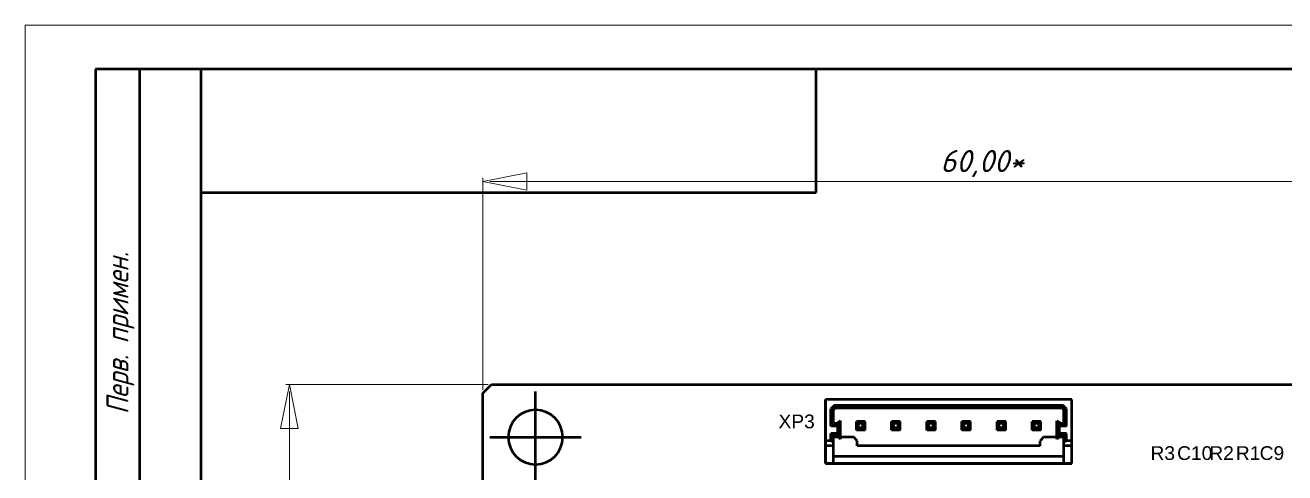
# Model space of a CAD drawing. Header units: millimetres. Extents: x 0 to 866, y 0 to 297.
# Drawn here: x 0 to 143.3, y 246.1 to 297 of the extents above; entities that cross this region are included whole.
import ezdxf
from ezdxf.enums import TextEntityAlignment as Align

# ---------------------------------------------------------------- set-up
doc = ezdxf.new("R2010")
doc.units = ezdxf.units.MM
for name, color, linetype, lineweight in [('OSN25', 2, 'Continuous', 20), ('OSN50', 3, 'Continuous', 50), ('TEXT', 1, 'Continuous', 30)]:
    doc.layers.add(name, color=color, linetype=linetype, lineweight=lineweight)
doc.styles.add('Arial0', font='arial.ttf', dxfattribs={"height": 1.2192})
doc.styles.add('E', font='simplex.shx', dxfattribs={"width": 0.8, "oblique": 15})
doc.styles.add('ISOCPEUR1', font='isocpeui.ttf', dxfattribs={"height": 4.7625})

msp = doc.modelspace()

# ---------------------------------------------------------------- linework, layer by layer
at = {"layer": 'OSN25', "color": 2}
for p, q in [((57.06, 280.24), (52.06, 279.24)), ((52.06, 255.58), (52.06, 279.64)), ((52.06, 279.64), (52.06, 255.58)), ((57.06, 278.24), (57.06, 280.24)), ((52.06, 279.24), (57.06, 278.24)), ((110.38, 279.24), (52.87, 279.24)), ((110.38, 279.24), (171.25, 279.24)), ((30.06, 256.18), (29.06, 251.18)), ((52.66, 256.18), (29.66, 256.18)), ((29.66, 256.18), (52.66, 256.18)), ((31.06, 251.18), (30.06, 256.18)), ((30.06, 205.18), (30.06, 255.37)), ((58.06, 244.98), (58.06, 255.38)), ((29.06, 251.18), (31.06, 251.18)), ((52.86, 250.18), (63.26, 250.18))]:
    msp.add_line(p, q, dxfattribs=at)
at = {"layer": 'OSN25', "linetype": 'Continuous'}
msp.add_lwpolyline([(0, 0), (420, 0), (420, 297), (0, 297)], close=True, dxfattribs=at)
at = {"layer": 'OSN50'}
msp.add_line((13, 292), (13, 172), dxfattribs=at)
at = {"layer": 'OSN50', "color": 3}
for p, q in [((52.06, 255.18), (53.06, 256.18)), ((52.06, 157.18), (52.06, 255.18)), ((53.06, 256.18), (171.06, 256.18)), ((58.06, 244.98), (58.06, 255.38)), ((119.06, 254.48), (91.06, 254.48)), ((91.06, 254.48), (91.06, 247.18)), ((91.06, 249.78), (91.06, 254.48)), ((119.06, 254.48), (91.06, 254.48)), ((119.06, 254.48), (91.06, 254.48)), ((91.06, 254.48), (91.06, 247.18)), ((91.06, 249.78), (91.06, 254.48)), ((119.06, 254.48), (91.06, 254.48)), ((92.04, 253.78), (91.66, 253.41)), ((92.04, 253.78), (91.66, 253.41)), ((92.16, 253.48), (92.04, 253.78)), ((118.09, 253.78), (92.04, 253.78)), ((92.16, 253.48), (92.04, 253.78)), ((118.09, 253.78), (92.04, 253.78)), ((118.09, 253.78), (117.96, 253.48)), ((118.09, 253.78), (117.96, 253.48)), ((118.46, 253.41), (118.09, 253.78)), ((118.46, 253.41), (118.09, 253.78)), ((119.06, 247.18), (119.06, 254.48)), ((119.06, 249.78), (119.06, 254.48)), ((119.06, 247.18), (119.06, 254.48)), ((119.06, 249.78), (119.06, 254.48)), ((91.96, 253.28), (91.66, 253.41)), ((91.66, 251.42), (91.66, 253.41)), ((91.96, 253.28), (91.66, 253.41)), ((91.66, 251.42), (91.66, 253.41)), ((92.16, 253.48), (91.96, 253.28)), ((92.16, 253.48), (91.96, 253.28)), ((91.96, 251.72), (91.96, 253.28)), ((91.96, 251.72), (91.96, 253.28)), ((117.96, 253.48), (92.16, 253.48)), ((117.96, 253.48), (92.16, 253.48)), ((118.16, 253.28), (117.96, 253.48)), ((118.16, 253.28), (117.96, 253.48)), ((118.46, 253.41), (118.16, 253.28)), ((118.46, 253.41), (118.16, 253.28)), ((118.16, 251.72), (118.16, 253.28)), ((118.16, 251.72), (118.16, 253.28)), ((118.46, 251.42), (118.46, 253.41)), ((118.46, 251.42), (118.46, 253.41)), ((91.96, 251.72), (91.66, 251.42)), ((91.96, 251.72), (91.66, 251.42)), ((92.37, 251.42), (91.66, 251.42)), ((92.37, 251.42), (91.66, 251.42)), ((92.28, 251.72), (91.96, 251.72)), ((92.28, 251.72), (91.96, 251.72)), ((92.76, 252.04), (92.28, 251.72)), ((92.76, 252.04), (92.28, 251.72)), ((92.37, 251.42), (92.28, 251.72)), ((92.37, 251.42), (92.28, 251.72)), ((92.46, 251.48), (92.37, 251.42)), ((92.46, 251.48), (92.37, 251.42)), ((92.76, 252.04), (92.46, 251.48)), ((92.76, 252.04), (92.46, 251.48)), ((92.46, 250.52), (92.46, 251.48)), ((92.46, 250.52), (92.46, 251.48)), ((92.76, 249.96), (92.76, 252.04)), ((92.76, 249.96), (92.76, 252.04)), ((95.56, 251.98), (94.56, 251.98)), ((94.81, 251.73), (94.56, 251.98)), ((94.56, 250.98), (94.56, 251.98)), ((95.56, 251.98), (94.56, 251.98)), ((94.81, 251.73), (94.56, 251.98)), ((94.56, 250.98), (94.56, 251.98)), ((94.81, 251.23), (94.56, 250.98)), ((94.81, 251.23), (94.56, 250.98)), ((95.56, 250.98), (94.56, 250.98)), ((95.56, 250.98), (94.56, 250.98)), ((95.31, 251.73), (94.81, 251.73)), ((94.81, 251.23), (94.81, 251.73)), ((95.31, 251.73), (94.81, 251.73)), ((94.81, 251.23), (94.81, 251.73)), ((95.31, 251.23), (94.81, 251.23)), ((95.31, 251.23), (94.81, 251.23)), ((95.56, 251.98), (95.31, 251.73)), ((95.56, 251.98), (95.31, 251.73)), ((95.31, 251.23), (95.31, 251.73)), ((95.31, 251.23), (95.31, 251.73)), ((95.56, 250.98), (95.31, 251.23)), ((95.56, 250.98), (95.31, 251.23)), ((95.56, 250.98), (95.56, 251.98)), ((95.56, 250.98), (95.56, 251.98)), ((99.56, 251.98), (98.56, 251.98)), ((98.81, 251.73), (98.56, 251.98)), ((98.56, 250.98), (98.56, 251.98)), ((99.56, 251.98), (98.56, 251.98)), ((98.81, 251.73), (98.56, 251.98)), ((98.56, 250.98), (98.56, 251.98)), ((98.81, 251.23), (98.56, 250.98)), ((98.81, 251.23), (98.56, 250.98)), ((99.56, 250.98), (98.56, 250.98)), ((99.56, 250.98), (98.56, 250.98)), ((99.31, 251.73), (98.81, 251.73)), ((98.81, 251.23), (98.81, 251.73)), ((99.31, 251.73), (98.81, 251.73)), ((98.81, 251.23), (98.81, 251.73)), ((99.31, 251.23), (98.81, 251.23)), ((99.31, 251.23), (98.81, 251.23)), ((99.56, 251.98), (99.31, 251.73)), ((99.56, 251.98), (99.31, 251.73)), ((99.31, 251.23), (99.31, 251.73)), ((99.31, 251.23), (99.31, 251.73)), ((99.56, 250.98), (99.31, 251.23)), ((99.56, 250.98), (99.31, 251.23)), ((99.56, 250.98), (99.56, 251.98)), ((99.56, 250.98), (99.56, 251.98)), ((103.56, 251.98), (102.56, 251.98)), ((102.81, 251.73), (102.56, 251.98)), ((102.56, 250.98), (102.56, 251.98)), ((103.56, 251.98), (102.56, 251.98)), ((102.81, 251.73), (102.56, 251.98)), ((102.56, 250.98), (102.56, 251.98)), ((102.81, 251.23), (102.56, 250.98)), ((102.81, 251.23), (102.56, 250.98)), ((103.56, 250.98), (102.56, 250.98)), ((103.56, 250.98), (102.56, 250.98)), ((103.31, 251.73), (102.81, 251.73)), ((102.81, 251.23), (102.81, 251.73)), ((103.31, 251.73), (102.81, 251.73)), ((102.81, 251.23), (102.81, 251.73)), ((103.31, 251.23), (102.81, 251.23)), ((103.31, 251.23), (102.81, 251.23)), ((103.56, 251.98), (103.31, 251.73)), ((103.56, 251.98), (103.31, 251.73)), ((103.31, 251.23), (103.31, 251.73)), ((103.31, 251.23), (103.31, 251.73)), ((103.56, 250.98), (103.31, 251.23)), ((103.56, 250.98), (103.31, 251.23)), ((103.56, 250.98), (103.56, 251.98)), ((103.56, 250.98), (103.56, 251.98)), ((107.56, 251.98), (106.56, 251.98)), ((106.81, 251.73), (106.56, 251.98)), ((106.56, 250.98), (106.56, 251.98)), ((107.56, 251.98), (106.56, 251.98)), ((106.81, 251.73), (106.56, 251.98)), ((106.56, 250.98), (106.56, 251.98)), ((106.81, 251.23), (106.56, 250.98)), ((106.81, 251.23), (106.56, 250.98)), ((107.56, 250.98), (106.56, 250.98)), ((107.56, 250.98), (106.56, 250.98)), ((107.31, 251.73), (106.81, 251.73)), ((106.81, 251.23), (106.81, 251.73)), ((107.31, 251.73), (106.81, 251.73)), ((106.81, 251.23), (106.81, 251.73)), ((107.31, 251.23), (106.81, 251.23)), ((107.31, 251.23), (106.81, 251.23)), ((107.56, 251.98), (107.31, 251.73)), ((107.56, 251.98), (107.31, 251.73)), ((107.31, 251.23), (107.31, 251.73)), ((107.31, 251.23), (107.31, 251.73)), ((107.56, 250.98), (107.31, 251.23)), ((107.56, 250.98), (107.31, 251.23)), ((107.56, 250.98), (107.56, 251.98)), ((107.56, 250.98), (107.56, 251.98)), ((111.56, 251.98), (110.56, 251.98)), ((110.81, 251.73), (110.56, 251.98)), ((110.56, 250.98), (110.56, 251.98)), ((111.56, 251.98), (110.56, 251.98)), ((110.81, 251.73), (110.56, 251.98)), ((110.56, 250.98), (110.56, 251.98)), ((110.81, 251.23), (110.56, 250.98)), ((110.81, 251.23), (110.56, 250.98)), ((111.56, 250.98), (110.56, 250.98)), ((111.56, 250.98), (110.56, 250.98)), ((111.31, 251.73), (110.81, 251.73)), ((110.81, 251.23), (110.81, 251.73)), ((111.31, 251.73), (110.81, 251.73)), ((110.81, 251.23), (110.81, 251.73)), ((111.31, 251.23), (110.81, 251.23)), ((111.31, 251.23), (110.81, 251.23)), ((111.56, 251.98), (111.31, 251.73)), ((111.56, 251.98), (111.31, 251.73)), ((111.31, 251.23), (111.31, 251.73)), ((111.31, 251.23), (111.31, 251.73)), ((111.56, 250.98), (111.31, 251.23)), ((111.56, 250.98), (111.31, 251.23)), ((111.56, 250.98), (111.56, 251.98)), ((111.56, 250.98), (111.56, 251.98)), ((115.56, 251.98), (114.56, 251.98)), ((114.81, 251.73), (114.56, 251.98)), ((114.56, 250.98), (114.56, 251.98)), ((115.56, 251.98), (114.56, 251.98)), ((114.81, 251.73), (114.56, 251.98)), ((114.56, 250.98), (114.56, 251.98)), ((114.81, 251.23), (114.56, 250.98)), ((114.81, 251.23), (114.56, 250.98)), ((115.56, 250.98), (114.56, 250.98)), ((115.56, 250.98), (114.56, 250.98)), ((115.31, 251.73), (114.81, 251.73)), ((114.81, 251.23), (114.81, 251.73)), ((115.31, 251.73), (114.81, 251.73)), ((114.81, 251.23), (114.81, 251.73)), ((115.31, 251.23), (114.81, 251.23)), ((115.31, 251.23), (114.81, 251.23)), ((115.56, 251.98), (115.31, 251.73)), ((115.56, 251.98), (115.31, 251.73)), ((115.31, 251.23), (115.31, 251.73)), ((115.31, 251.23), (115.31, 251.73)), ((115.56, 250.98), (115.31, 251.23)), ((115.56, 250.98), (115.31, 251.23)), ((115.56, 250.98), (115.56, 251.98)), ((115.56, 250.98), (115.56, 251.98)), ((117.84, 251.72), (117.36, 252.04)), ((117.66, 251.48), (117.36, 252.04)), ((117.36, 249.96), (117.36, 252.04)), ((117.84, 251.72), (117.36, 252.04)), ((117.66, 251.48), (117.36, 252.04)), ((117.36, 249.96), (117.36, 252.04)), ((117.75, 251.42), (117.66, 251.48)), ((117.66, 250.52), (117.66, 251.48)), ((117.75, 251.42), (117.66, 251.48)), ((117.66, 250.52), (117.66, 251.48)), ((117.84, 251.72), (117.75, 251.42)), ((117.84, 251.72), (117.75, 251.42)), ((118.46, 251.42), (117.75, 251.42)), ((118.46, 251.42), (117.75, 251.42)), ((118.16, 251.72), (117.84, 251.72)), ((118.16, 251.72), (117.84, 251.72)), ((118.46, 251.42), (118.16, 251.72)), ((118.46, 251.42), (118.16, 251.72)), ((52.86, 250.18), (63.26, 250.18)), ((91.66, 249.78), (91.06, 249.78)), ((91.06, 249.18), (91.06, 249.78)), ((91.66, 249.78), (91.06, 249.78)), ((91.06, 249.18), (91.06, 249.78)), ((92.37, 250.58), (91.66, 250.58)), ((91.96, 250.28), (91.66, 250.58)), ((91.66, 249.78), (91.66, 250.58)), ((92.37, 250.58), (91.66, 250.58)), ((91.96, 250.28), (91.66, 250.58)), ((91.66, 249.78), (91.66, 250.58)), ((91.96, 249.63), (91.66, 249.78)), ((91.96, 249.63), (91.66, 249.78)), ((92.28, 250.28), (91.96, 250.28)), ((91.96, 249.63), (91.96, 250.28)), ((92.28, 250.28), (91.96, 250.28)), ((91.96, 249.63), (91.96, 250.28)), ((92.43, 250.18), (91.96, 250.18)), ((92.43, 250.18), (91.96, 250.18)), ((91.96, 249.18), (91.96, 249.63)), ((91.96, 249.18), (91.96, 249.63)), ((91.96, 249.18), (91.96, 249.63)), ((91.96, 249.18), (91.96, 249.63)), ((92.37, 250.58), (92.28, 250.28)), ((92.37, 250.58), (92.28, 250.28)), ((92.76, 249.96), (92.28, 250.28)), ((92.76, 249.96), (92.28, 250.28)), ((92.46, 250.52), (92.37, 250.58)), ((92.46, 250.52), (92.37, 250.58)), ((92.76, 249.96), (92.46, 250.52)), ((92.76, 249.96), (92.46, 250.52)), ((94.26, 250.18), (92.76, 250.18)), ((94.26, 250.18), (92.76, 250.18)), ((94.66, 249.78), (94.26, 250.18)), ((94.66, 249.78), (94.26, 250.18)), ((94.66, 249.18), (94.66, 249.78)), ((94.66, 249.18), (94.66, 249.78)), ((115.86, 250.18), (115.46, 249.78)), ((115.86, 250.18), (115.46, 249.78)), ((115.46, 249.18), (115.46, 249.78)), ((115.46, 249.18), (115.46, 249.78)), ((117.36, 250.18), (115.86, 250.18)), ((117.36, 250.18), (115.86, 250.18)), ((117.66, 250.52), (117.36, 249.96)), ((117.66, 250.52), (117.36, 249.96)), ((117.84, 250.28), (117.36, 249.96)), ((117.84, 250.28), (117.36, 249.96)), ((117.75, 250.58), (117.66, 250.52)), ((117.75, 250.58), (117.66, 250.52)), ((118.16, 250.18), (117.69, 250.18)), ((118.16, 250.18), (117.69, 250.18)), ((117.84, 250.28), (117.75, 250.58)), ((118.46, 250.58), (117.75, 250.58)), ((117.84, 250.28), (117.75, 250.58)), ((118.46, 250.58), (117.75, 250.58)), ((118.16, 250.28), (117.84, 250.28)), ((118.16, 250.28), (117.84, 250.28)), ((118.46, 250.58), (118.16, 250.28)), ((118.46, 250.58), (118.16, 250.28)), ((118.16, 249.63), (118.16, 250.28)), ((118.16, 249.63), (118.16, 250.28)), ((118.46, 249.78), (118.16, 249.63)), ((118.46, 249.78), (118.16, 249.63)), ((118.16, 249.18), (118.16, 249.63)), ((118.16, 249.18), (118.16, 249.63)), ((118.16, 249.18), (118.16, 249.63)), ((118.16, 249.18), (118.16, 249.63)), ((118.46, 249.78), (118.46, 250.58)), ((118.46, 249.78), (118.46, 250.58)), ((119.06, 249.78), (118.46, 249.78)), ((119.06, 249.78), (118.46, 249.78)), ((119.06, 249.18), (119.06, 249.78)), ((119.06, 249.18), (119.06, 249.78)), ((91.06, 247.18), (91.06, 249.18)), ((91.96, 249.18), (91.06, 249.18)), ((91.06, 247.18), (91.06, 249.18)), ((91.96, 249.18), (91.06, 249.18)), ((91.96, 247.18), (91.96, 249.18)), ((91.96, 247.18), (91.96, 249.18)), ((118.16, 247.98), (91.96, 247.98)), ((118.16, 247.98), (91.96, 247.98)), ((115.46, 249.18), (94.66, 249.18)), ((115.46, 249.18), (94.66, 249.18)), ((118.16, 247.18), (118.16, 249.18)), ((119.06, 249.18), (118.16, 249.18)), ((118.16, 247.18), (118.16, 249.18)), ((119.06, 249.18), (118.16, 249.18)), ((119.06, 247.18), (119.06, 249.18)), ((119.06, 247.18), (119.06, 249.18)), ((91.06, 247.18), (119.06, 247.18)), ((91.96, 247.18), (91.06, 247.18)), ((91.06, 247.18), (119.06, 247.18)), ((91.96, 247.18), (91.06, 247.18)), ((118.16, 247.18), (91.96, 247.18)), ((118.16, 247.18), (91.96, 247.18)), ((119.06, 247.18), (118.16, 247.18)), ((119.06, 247.18), (118.16, 247.18))]:
    msp.add_line(p, q, dxfattribs=at)
at = {"layer": 'OSN50'}
for points in [[(20, 292), (8, 292)], [(8, 292), (8, 172)], [(90, 278), (90, 292)], [(20, 278), (90, 278)]]:
    msp.add_lwpolyline(points, dxfattribs=at)
at = {"layer": 'OSN50', "linetype": 'Continuous'}
msp.add_lwpolyline([(20, 5), (415, 5), (415, 292), (20, 292)], close=True, dxfattribs=at)
at = {"layer": 'OSN50', "color": 3}
for start, end in [(90, 180), (0, 90), (180, 270), (270, 0)]:
    msp.add_arc((58.06, 250.18), 3.1, start, end, dxfattribs=at)

# ---------------------------------------------------------------- texts
at = {"layer": 'TEXT', "color": 1}
for s, height, style, p in [('60,00*', 2.507, 'ISOCPEUR1', (104.11, 280.31)), ('XP3', 1.563, 'Arial0', (85.7, 251.19)), ('R3', 1.563, 'Arial0', (128.02, 247.59)), ('C10', 1.563, 'Arial0', (131.05, 247.59)), ('R2', 1.563, 'Arial0', (134.71, 247.59)), ('R1', 1.563, 'Arial0', (137.73, 247.59)), ('C9', 1.563, 'Arial0', (140.44, 247.59))]:
    msp.add_text(s, height=height, dxfattribs=dict(at, style=style)).set_placement(p)
at = {"layer": 'TEXT', "style": 'E', "oblique": 15, "width": 0.8}
msp.add_text('Перв. примен.', height=2.5, rotation=90, dxfattribs=at).set_placement((10.5, 262), align=Align.MIDDLE_CENTER)

doc.saveas('drawing.dxf')
